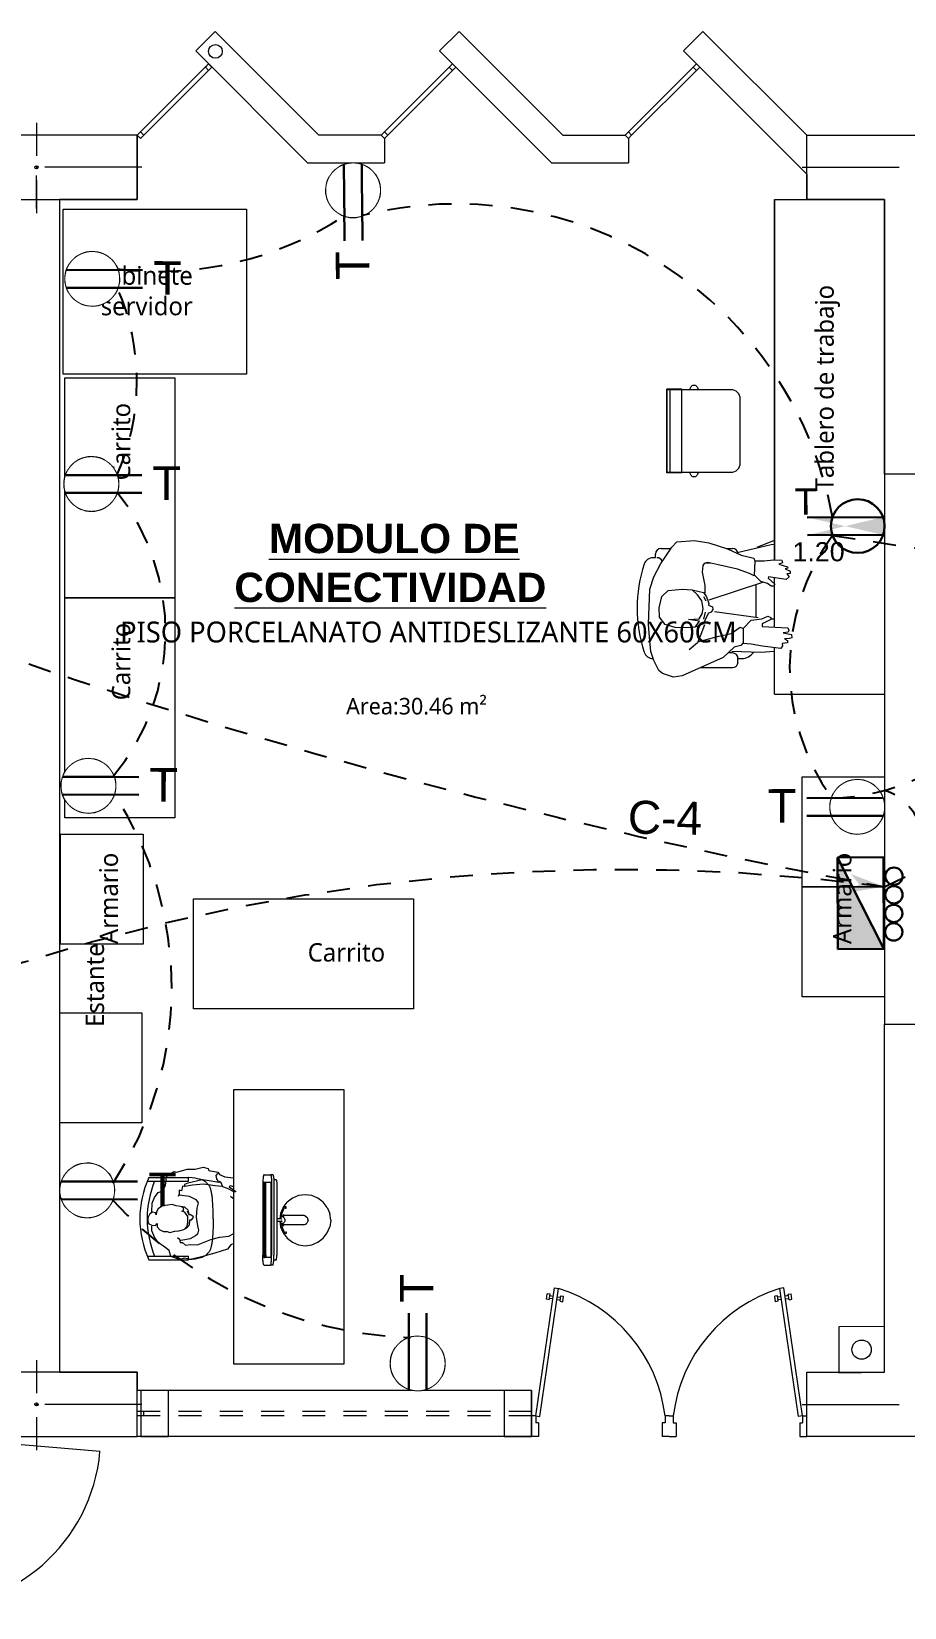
# Model space of a CAD drawing. Header units: metres. Extents: x -17 to 101, y 0 to 79.
# Drawn here: x 66.06 to 70.82, y 44.78 to 53.38 of the extents above; entities that cross this region are included whole.
import ezdxf

# ---------------------------------------------------------------- set-up
doc = ezdxf.new("R2010")
doc.units = ezdxf.units.M
doc.set_wipeout_variables(frame=1)
for name, pattern in [('ACAD_ISO14W100', [25.5, 12, -3, 0.5, -3, 0.5, -3, 0.5, -3]), ('CONTINUA', [0]), ('DASHED2', [0.375, 0.25, -0.125]), ('HIDDEN2', [0.1875, 0.125, -0.0625])]:
    doc.linetypes.add(name, pattern=pattern)
for name, color, linetype, lineweight in [('ALUMBRADO', 1, 'Continuous', 30), ('Cotas varias El', 253, 'Continuous', 13), ('TOMACORRIENTE', 5, 'HIDDEN2', 30)]:
    doc.layers.add(name, color=color, linetype=linetype, lineweight=lineweight)
doc.styles.add('Generales', font='trebuc.ttf', dxfattribs={"height": 0.1})
doc.styles.add('Santa Rosa 1 50', font='trebuc.ttf')
doc.styles.get("Standard").update_dxf_attribs({"font": 'arial.ttf'})
doc.styles.add('style1', font='arial.ttf', dxfattribs={"height": 0.35})

# ---------------------------------------------------------------- blocks, each defined once
blk = doc.blocks.new('Tomacorriente con puesta a tierra')
at = {"layer": 'TOMACORRIENTE'}
blk.add_lwpolyline([(0.111, 0.0379), (0.1065, 0.0493), (0.1007, 0.0601), (0.0939, 0.0703), (0.086, 0.0798), (0.0772, 0.0883), (0.0676, 0.0959), (0.0572, 0.1024), (0.0462, 0.1079), (0.0346, 0.1121), (0.0227, 0.1151), (0.0106, 0.1168), (-0.0017, 0.1173), (-0.014, 0.1165), (-0.0261, 0.1144), (-0.0379, 0.111), (-0.0493, 0.1065), (-0.0601, 0.1007), (-0.0703, 0.0939), (-0.0798, 0.086), (-0.0883, 0.0772), (-0.0959, 0.0676), (-0.1024, 0.0572), (-0.1079, 0.0462), (-0.1121, 0.0346), (-0.1151, 0.0227), (-0.1168, 0.0106), (-0.1173, -0.0017), (-0.1165, -0.014), (-0.1144, -0.0261), (-0.111, -0.0379), (-0.1065, -0.0493), (-0.1007, -0.0601), (-0.0939, -0.0703), (-0.086, -0.0798), (-0.0772, -0.0883), (-0.0676, -0.0959), (-0.0572, -0.1024), (-0.0462, -0.1079), (-0.0346, -0.1121), (-0.0227, -0.1151), (-0.0106, -0.1168), (0.0017, -0.1173), (0.014, -0.1165), (0.0261, -0.1144), (0.0379, -0.111), (0.0493, -0.1065), (0.0601, -0.1007), (0.0703, -0.0939), (0.0798, -0.086), (0.0883, -0.0772), (0.0959, -0.0676), (0.1024, -0.0572), (0.1079, -0.0462), (0.1121, -0.0346), (0.1151, -0.0227), (0.1168, -0.0106), (0.1173, 0.0017), (0.1165, 0.014), (0.1144, 0.0261)], close=True, dxfattribs=at)
at = {"layer": 'TOMACORRIENTE', "color": 5, "linetype": 'CONTINUA', "style": 'style1', "text_generation_flag": 4}
blk.add_text('T', height=0.1466, rotation=180, dxfattribs=at).set_placement((0.3906, -0.0687))
blk.add_wipeout([(0.111, 0.0379), (0.1065, 0.0493), (0.1007, 0.0601), (0.0939, 0.0703), (0.086, 0.0798), (0.0772, 0.0883), (0.0676, 0.0959), (0.0572, 0.1024), (0.0462, 0.1079), (0.0346, 0.1121), (0.0227, 0.1151), (0.0106, 0.1168), (-0.0017, 0.1173), (-0.014, 0.1165), (-0.0261, 0.1144), (-0.0379, 0.111), (-0.0493, 0.1065), (-0.0601, 0.1007), (-0.0703, 0.0939), (-0.0798, 0.086), (-0.0883, 0.0772), (-0.0959, 0.0676), (-0.1024, 0.0572), (-0.1079, 0.0462), (-0.1121, 0.0346), (-0.1151, 0.0227), (-0.1168, 0.0106), (-0.1173, -0.0017), (-0.1165, -0.014), (-0.1144, -0.0261), (-0.111, -0.0379), (-0.1065, -0.0493), (-0.1007, -0.0601), (-0.0939, -0.0703), (-0.086, -0.0798), (-0.0772, -0.0883), (-0.0676, -0.0959), (-0.0572, -0.1024), (-0.0462, -0.1079), (-0.0346, -0.1121), (-0.0227, -0.1151), (-0.0106, -0.1168), (0.0017, -0.1173), (0.014, -0.1165), (0.0261, -0.1144), (0.0379, -0.111), (0.0493, -0.1065), (0.0601, -0.1007), (0.0703, -0.0939), (0.0798, -0.086), (0.0883, -0.0772), (0.0959, -0.0676), (0.1024, -0.0572), (0.1079, -0.0462), (0.1121, -0.0346), (0.1151, -0.0227), (0.1168, -0.0106), (0.1173, 0.0017), (0.1165, 0.014), (0.1144, 0.0261)]).dxf.layer = 'TOMACORRIENTE'
at = {"layer": 'TOMACORRIENTE', "color": 5, "linetype": 'CONTINUA'}
for p, q in [((-0.1107, 0.0388), (0.2197, 0.0388)), ((-0.1107, -0.0388), (0.2197, -0.0388))]:
    blk.add_line(p, q, dxfattribs=at)
blk = doc.blocks.new('tomac. 2.2')
at = {"layer": 'TOMACORRIENTE'}
h = blk.add_hatch(color=256, dxfattribs=at)
h.dxf.hatch_style = 1
edge = h.paths.add_edge_path()
edge.add_line((-0.1383, 0.0488), (0.2747, 0.048))
edge.add_line((-0.1385, -0.0483), (0.2745, -0.0491))
edge = h.paths.add_edge_path()
edge.add_ellipse((0, 0), major_axis=(0.1039, 0.1035), ratio=1, start_angle=475.67104, end_angle=514.32896)
edge.add_line((-0.1385, -0.0483), (0.1383, -0.0488))
edge.add_ellipse((0, 0), major_axis=(0.1039, 0.1035), ratio=1, start_angle=655.67104, end_angle=694.32896)
edge.add_line((0.1385, 0.0483), (-0.1383, 0.0488))
at = {"layer": 'TOMACORRIENTE', "color": 5, "linetype": 'CONTINUA'}
for p, q in [((-0.1383, 0.0488), (0.2747, 0.048)), ((-0.1385, -0.0483), (0.2745, -0.0491))]:
    blk.add_line(p, q, dxfattribs=at)
blk.add_ellipse((0, 0), major_axis=(0.1039, 0.1035), ratio=1, start_param=5.497787, end_param=11.780972, dxfattribs=at)
at = {"layer": 'TOMACORRIENTE'}
blk.add_text('T', height=0.144, dxfattribs=at).set_placement((0.2215, 0.0626))
blk = doc.blocks.new('TD ALUMBRADO 1')
at = {"layer": 'ALUMBRADO'}
h = blk.add_hatch(color=256, dxfattribs=at)
h.dxf.hatch_style = 1
h.paths.add_polyline_path([(-0.5, 0), (0, 0.25), (0, 0)])
at = {"layer": 'ALUMBRADO', "color": 5}
for points in [[(-0.5, 0), (0, 0.25), (0, 0), (-0.5, 0)], [(-0.5, 0), (-0.5, 0.25), (0, 0.25), (0, 0), (-0.5, 0)]]:
    blk.add_lwpolyline(points, dxfattribs=at)
for centre in [(-0.3965, 0.3074), (-0.295, 0.3065), (-0.1934, 0.3056), (-0.0919, 0.3047)]:
    blk.add_circle(centre, 0.0473, dxfattribs=at)

msp = doc.modelspace()

# ---------------------------------------------------------------- hatches: boundary and pattern name
at = {"layer": 'ALUMBRADO', "linetype": 'ACAD_ISO14W100', "lineweight": 25, "ltscale": 0.05}
msp.add_hatch(color=6, dxfattribs=at).paths.add_polyline_path([(70.7067, 48.7184), (70.5243, 48.7868), (70.5697, 48.7313), (70.5147, 48.6851)])

# ---------------------------------------------------------------- linework, layer by layer
at = {"layer": 'Cotas varias El', "linetype": 'Continuous'}
for p, q in [((66.6339, 52.8181), (67.0228, 53.2071)), ((66.6693, 52.8181), (67.0228, 53.1717)), ((67.0228, 53.2071), (67.0052, 53.1894)), ((67.0052, 53.1894), (67.0228, 53.1717)), ((67.0228, 53.2071), (67.0405, 53.1894)), ((67.0228, 53.1717), (67.0405, 53.1894)), ((67.964, 52.8181), (68.3529, 53.2071)), ((67.9993, 52.8181), (68.3529, 53.1717)), ((68.3529, 53.2071), (68.3352, 53.1894)), ((68.3352, 53.1894), (68.3529, 53.1717)), ((68.3529, 53.2071), (68.3705, 53.1894)), ((68.3529, 53.1717), (68.3705, 53.1894)), ((69.294, 52.8181), (69.6829, 53.2071)), ((69.3293, 52.8181), (69.6829, 53.1717)), ((69.6829, 53.2071), (69.6652, 53.1894)), ((69.6652, 53.1894), (69.6829, 53.1717)), ((69.6829, 53.2071), (69.7006, 53.1894)), ((69.6829, 53.1717), (69.7006, 53.1894)), ((66.0839, 52.8847), (66.0839, 52.7047)), ((66.6516, 52.8005), (66.6339, 52.8181)), ((66.6693, 52.8181), (66.6516, 52.8358)), ((66.6516, 52.8005), (66.6693, 52.8181)), ((67.9993, 52.8181), (67.9816, 52.8358)), ((67.9816, 52.8005), (67.9993, 52.8181)), ((69.3293, 52.8181), (69.3117, 52.8358)), ((69.3117, 52.8005), (69.3293, 52.8181)), ((66.6589, 52.6431), (66.1289, 52.6431)), ((70.2589, 52.6431), (70.7889, 52.6431)), ((66.0839, 52.4181), (66.0839, 52.5981)), ((66.0839, 52.5731), (66.0839, 52.3931)), ((69.5394, 51.4322), (69.5214, 51.4322)), ((69.5214, 50.9762), (69.5214, 51.4322)), ((69.6038, 51.4322), (69.5394, 51.4322)), ((69.5394, 50.9762), (69.5394, 51.4322)), ((69.6038, 50.9762), (69.6038, 51.4322)), ((69.6478, 51.4322), (69.6483, 51.4356)), ((69.6483, 51.4356), (69.6496, 51.4398)), ((69.6496, 51.4398), (69.6515, 51.4436)), ((69.6515, 51.4436), (69.654, 51.447)), ((69.654, 51.447), (69.6569, 51.4499)), ((69.6569, 51.4499), (69.6601, 51.4521)), ((69.6601, 51.4521), (69.6637, 51.4536)), ((69.6637, 51.4536), (69.6674, 51.4544)), ((69.6674, 51.4544), (69.6712, 51.4544)), ((69.6712, 51.4544), (69.675, 51.4536)), ((69.675, 51.4536), (69.6785, 51.4521)), ((69.6785, 51.4521), (69.6818, 51.4499)), ((69.6818, 51.4499), (69.6847, 51.447)), ((69.6847, 51.447), (69.6872, 51.4436)), ((69.6872, 51.4436), (69.6881, 51.4417)), ((69.6881, 51.4417), (69.6928, 51.4322)), ((69.5394, 50.9762), (69.5214, 50.9762)), ((69.6038, 50.9762), (69.5394, 50.9762)), ((69.6483, 50.9727), (69.6478, 50.9762)), ((69.6496, 50.9686), (69.6483, 50.9727)), ((69.6515, 50.9647), (69.6496, 50.9686)), ((69.654, 50.9613), (69.6515, 50.9647)), ((69.6569, 50.9585), (69.654, 50.9613)), ((69.6601, 50.9563), (69.6569, 50.9585)), ((69.6637, 50.9548), (69.6601, 50.9563)), ((69.6674, 50.954), (69.6637, 50.9548)), ((69.6712, 50.954), (69.6674, 50.954)), ((69.675, 50.9548), (69.6712, 50.954)), ((69.6785, 50.9563), (69.675, 50.9548)), ((69.6818, 50.9585), (69.6785, 50.9563)), ((69.6847, 50.9613), (69.6818, 50.9585)), ((69.6872, 50.9647), (69.6847, 50.9613)), ((69.6881, 50.9667), (69.6872, 50.9647)), ((69.6928, 50.9762), (69.6881, 50.9667)), ((66.0839, 46.1347), (66.0839, 45.9547)), ((68.7839, 45.9681), (66.6339, 45.9681)), ((68.7839, 45.7181), (68.7839, 45.9681)), ((68.7839, 45.9681), (68.7839, 45.7181)), ((66.6589, 45.8931), (66.1289, 45.8931)), ((70.2589, 45.8931), (70.7889, 45.8931)), ((70.2589, 45.8931), (70.7889, 45.8931)), ((66.0839, 45.8231), (66.0839, 45.6431)), ((65.5006, 45.7181), (66.4304, 45.6368)), ((68.7839, 45.7181), (66.6339, 45.7181))]:
    msp.add_line(p, q, dxfattribs=at)
at = {"layer": 'Cotas varias El', "ltscale": 0.05}
for p, q in [((67.964, 52.8181), (67.9816, 52.8005)), ((67.964, 52.8181), (67.9816, 52.8005)), ((67.9816, 52.8005), (67.9816, 52.6681)), ((69.294, 52.8181), (69.3117, 52.8005)), ((69.294, 52.8181), (69.3117, 52.8005)), ((69.3117, 52.8005), (69.3117, 52.6681)), ((67.5617, 52.6681), (67.9816, 52.6681)), ((66.2089, 52.4681), (66.2089, 46.0681))]:
    msp.add_line(p, q, dxfattribs=at)
at = {"layer": 'Cotas varias El'}
for p, q in [((70.1089, 50.5008), (70.1089, 52.4681)), ((70.1089, 52.4681), (70.1089, 50.5008)), ((70.1089, 52.4681), (70.7089, 52.4681)), ((70.1089, 50.1334), (70.1089, 50.4034)), ((70.1089, 49.9681), (70.1089, 50.0219)), ((70.1089, 49.7681), (70.1089, 49.9681)), ((70.1089, 49.7681), (70.7089, 49.7681)), ((66.6968, 47.1313), (66.8068, 47.1313)), ((66.7827, 47.1311), (66.9127, 47.1311)), ((66.8077, 47.1311), (66.9127, 47.1311)), ((66.9127, 47.1113), (66.9127, 47.1311)), ((67.3197, 47.1249), (67.3192, 47.1186)), ((67.3203, 47.1305), (67.3197, 47.1249)), ((67.321, 47.1354), (67.3203, 47.1305)), ((67.3218, 47.1394), (67.321, 47.1354)), ((67.3227, 47.1426), (67.3218, 47.1394)), ((67.3235, 47.1448), (67.3227, 47.1426)), ((67.3245, 47.146), (67.3235, 47.1448)), ((67.3252, 47.1461), (67.3245, 47.146)), ((67.3252, 47.1461), (67.3595, 47.1461)), ((67.3721, 47.1461), (67.3595, 47.1461)), ((67.3595, 47.1461), (67.3603, 47.146)), ((67.3603, 47.146), (67.3612, 47.1448)), ((67.3612, 47.1448), (67.3621, 47.1426)), ((67.3621, 47.1426), (67.3629, 47.1394)), ((67.3629, 47.1394), (67.3637, 47.1354)), ((67.3637, 47.1354), (67.3644, 47.1305)), ((67.3644, 47.1305), (67.365, 47.1249)), ((67.365, 47.1249), (67.3655, 47.1186)), ((67.3721, 47.1461), (67.3728, 47.146)), ((67.3728, 47.146), (67.3738, 47.1448)), ((67.3738, 47.1448), (67.3746, 47.1426)), ((67.3746, 47.1426), (67.3755, 47.1394)), ((67.3755, 47.1394), (67.3763, 47.1354)), ((67.3763, 47.1354), (67.377, 47.1305)), ((67.377, 47.1305), (67.3776, 47.1249)), ((67.3776, 47.1249), (67.3781, 47.1187)), ((66.6881, 47.1113), (66.9127, 47.1113)), ((67.3185, 47.1048), (67.3184, 47.0975)), ((67.3184, 47.0975), (67.3184, 47.0916)), ((67.3184, 47.0916), (67.3184, 46.7074)), ((67.3188, 47.1119), (67.3185, 47.1048)), ((67.3192, 47.1186), (67.3188, 47.1119)), ((67.3235, 47.105), (67.3235, 46.694)), ((67.3235, 47.105), (67.3298, 47.105)), ((67.3298, 47.105), (67.3298, 46.694)), ((67.3298, 47.105), (67.3311, 47.105)), ((67.3311, 47.1048), (67.3309, 47.0975)), ((67.3309, 47.0975), (67.3309, 47.0916)), ((67.3309, 47.0916), (67.3309, 46.7074)), ((67.3311, 47.105), (67.3311, 47.1048)), ((67.3311, 47.105), (67.3348, 47.105)), ((67.3344, 47.0985), (67.3346, 47.102)), ((67.3344, 47.0949), (67.3344, 47.0985)), ((67.3344, 47.0913), (67.3344, 47.0949)), ((67.3344, 46.7077), (67.3344, 47.0913)), ((67.3346, 47.102), (67.3348, 47.105)), ((67.3348, 47.105), (67.3612, 47.105)), ((67.3612, 47.105), (67.3612, 46.694)), ((67.3655, 47.1186), (67.3659, 47.1119)), ((67.3659, 47.1119), (67.3662, 47.1048)), ((67.3662, 47.1048), (67.3663, 47.0975)), ((67.3663, 47.0975), (67.3664, 47.0916)), ((67.3664, 47.0916), (67.3664, 46.7074)), ((67.3909, 47.1187), (67.3781, 47.1187)), ((67.3781, 47.1187), (67.3781, 47.1186)), ((67.3781, 47.1186), (67.3785, 47.1119)), ((67.3785, 47.1119), (67.3788, 47.1048)), ((67.3788, 47.1048), (67.3789, 47.0975)), ((67.3789, 47.0975), (67.3789, 47.0916)), ((67.3789, 47.0916), (67.3789, 46.7074)), ((67.3909, 47.1187), (67.3914, 47.1186)), ((67.3914, 47.1186), (67.3918, 47.118)), ((67.3918, 47.118), (67.3922, 47.117)), ((67.3922, 47.117), (67.3927, 47.1154)), ((67.3927, 47.1154), (67.393, 47.1134)), ((67.393, 47.1134), (67.3934, 47.1111)), ((67.3934, 47.1111), (67.3937, 47.1083)), ((67.3937, 47.1083), (67.3939, 47.1053)), ((67.3939, 47.1053), (67.3941, 47.102)), ((67.3941, 47.102), (67.3942, 47.0985)), ((67.3942, 47.0985), (67.3943, 47.0949)), ((67.3943, 47.0949), (67.3943, 47.0913)), ((67.3943, 47.0913), (67.3943, 46.905)), ((67.5495, 47.0371), (67.5135, 47.0324)), ((67.5855, 47.0324), (67.5495, 47.0371)), ((67.429, 46.9676), (67.4151, 46.934)), ((67.422, 46.9322), (67.4349, 46.9638)), ((67.429, 46.9676), (67.4511, 46.9964)), ((67.4356, 46.965), (67.4349, 46.9638)), ((67.436, 46.9652), (67.4352, 46.964)), ((67.4365, 46.9661), (67.4356, 46.965)), ((67.4373, 46.9671), (67.4365, 46.9661)), ((67.4382, 46.9681), (67.4373, 46.9671)), ((67.4391, 46.9689), (67.4382, 46.9681)), ((67.44, 46.9696), (67.4391, 46.9689)), ((67.4409, 46.9702), (67.44, 46.9696)), ((67.4417, 46.9706), (67.4409, 46.9702)), ((67.4425, 46.9709), (67.4417, 46.9706)), ((67.4433, 46.971), (67.4425, 46.9709)), ((67.4439, 46.9709), (67.4433, 46.971)), ((67.4433, 46.96), (67.4437, 46.9607)), ((67.4437, 46.9607), (67.4443, 46.9619)), ((67.4445, 46.9707), (67.4439, 46.9709)), ((67.4443, 46.9619), (67.4448, 46.9631)), ((67.445, 46.9704), (67.4445, 46.9707)), ((67.4448, 46.9631), (67.4452, 46.9643)), ((67.4454, 46.9699), (67.445, 46.9704)), ((67.4452, 46.9643), (67.4455, 46.9654)), ((67.4456, 46.9692), (67.4454, 46.9699)), ((67.4455, 46.9654), (67.4457, 46.9665)), ((67.4458, 46.9684), (67.4456, 46.9692)), ((67.4457, 46.9665), (67.4458, 46.9675)), ((67.4458, 46.9675), (67.4458, 46.9684)), ((67.4799, 47.0185), (67.4511, 46.9964)), ((67.5135, 47.0324), (67.4799, 47.0185)), ((67.619, 47.0185), (67.5855, 47.0324)), ((67.6478, 46.9964), (67.619, 47.0185)), ((67.67, 46.9676), (67.6478, 46.9964)), ((67.67, 46.9676), (67.6839, 46.934)), ((67.4113, 46.905), (67.3943, 46.905)), ((67.3943, 46.905), (67.3943, 46.8924)), ((67.3943, 46.8924), (67.3943, 46.7077)), ((67.3943, 46.8924), (67.4111, 46.8924)), ((67.4111, 46.8924), (67.4129, 46.8924)), ((67.4111, 46.8924), (67.4151, 46.862)), ((67.4151, 46.934), (67.4113, 46.905)), ((67.4128, 46.905), (67.4113, 46.905)), ((67.4141, 46.9088), (67.4128, 46.905)), ((67.4175, 46.905), (67.4128, 46.905)), ((67.4136, 46.8898), (67.4129, 46.8924)), ((67.4129, 46.8924), (67.4183, 46.8924)), ((67.4156, 46.8858), (67.4136, 46.8898)), ((67.4141, 46.9088), (67.4163, 46.9126)), ((67.4183, 46.8826), (67.4156, 46.8858)), ((67.4192, 46.9155), (67.4163, 46.9126)), ((67.4215, 46.8805), (67.4183, 46.8826)), ((67.4183, 46.8826), (67.4248, 46.8772)), ((67.4261, 46.9212), (67.4192, 46.9155)), ((67.4225, 46.9172), (67.4192, 46.9155)), ((67.4192, 46.9042), (67.4211, 46.9049)), ((67.4192, 46.9043), (67.42, 46.9047)), ((67.4197, 46.8815), (67.422, 46.8638)), ((67.4199, 46.916), (67.422, 46.9322)), ((67.42, 46.9047), (67.4211, 46.9049)), ((67.4208, 46.8925), (67.423, 46.8932)), ((67.4219, 46.8926), (67.4208, 46.8925)), ((67.4249, 46.8797), (67.4215, 46.8805)), ((67.423, 46.8932), (67.4219, 46.8926)), ((67.4225, 46.9172), (67.426, 46.9177)), ((67.4291, 46.8744), (67.4248, 46.8772)), ((67.4284, 46.8801), (67.4249, 46.8797)), ((67.426, 46.9177), (67.4294, 46.9168)), ((67.4261, 46.9212), (67.4305, 46.9234)), ((67.4317, 46.8819), (67.4284, 46.8801)), ((67.4337, 46.8733), (67.4291, 46.8744)), ((67.4326, 46.9147), (67.4294, 46.9168)), ((67.4307, 46.8662), (67.4296, 46.8743)), ((67.4307, 46.9298), (67.4298, 46.9231)), ((67.4305, 46.9234), (67.4351, 46.9241)), ((67.4346, 46.8847), (67.4317, 46.8819)), ((67.4353, 46.9116), (67.4326, 46.9147)), ((67.5415, 46.8733), (67.4337, 46.8733)), ((67.4368, 46.8885), (67.4346, 46.8847)), ((67.5429, 46.9241), (67.4351, 46.9241)), ((67.4373, 46.9075), (67.4353, 46.9116)), ((67.4383, 46.893), (67.4368, 46.8885)), ((67.4386, 46.9029), (67.4373, 46.9075)), ((67.4389, 46.8979), (67.4383, 46.893)), ((67.4386, 46.9029), (67.4389, 46.8979)), ((67.5415, 46.8733), (67.5462, 46.8739)), ((67.5429, 46.9241), (67.5475, 46.9229)), ((67.5462, 46.8739), (67.5506, 46.8762)), ((67.5518, 46.9201), (67.5475, 46.9229)), ((67.5506, 46.8762), (67.5574, 46.8819)), ((67.5518, 46.9201), (67.5583, 46.9147)), ((67.5603, 46.8847), (67.5574, 46.8819)), ((67.561, 46.9116), (67.5583, 46.9147)), ((67.5625, 46.8885), (67.5603, 46.8847)), ((67.5631, 46.9075), (67.561, 46.9116)), ((67.564, 46.893), (67.5625, 46.8885)), ((67.5643, 46.9029), (67.5631, 46.9075)), ((67.5646, 46.8979), (67.564, 46.893)), ((67.5646, 46.8979), (67.5643, 46.9029)), ((67.6886, 46.898), (67.6839, 46.934)), ((67.6886, 46.898), (67.6839, 46.862)), ((67.4151, 46.862), (67.429, 46.8285)), ((67.422, 46.8638), (67.4349, 46.8322)), ((67.429, 46.8285), (67.4511, 46.7996)), ((67.4356, 46.831), (67.4349, 46.8322)), ((67.4365, 46.8299), (67.4356, 46.831)), ((67.4373, 46.8289), (67.4365, 46.8299)), ((67.4382, 46.8279), (67.4373, 46.8289)), ((67.4391, 46.8271), (67.4382, 46.8279)), ((67.44, 46.8264), (67.4391, 46.8271)), ((67.4409, 46.8258), (67.44, 46.8264)), ((67.4417, 46.8254), (67.4409, 46.8258)), ((67.4425, 46.8251), (67.4417, 46.8254)), ((67.4433, 46.825), (67.4425, 46.8251)), ((67.4433, 46.8361), (67.4437, 46.8354)), ((67.4439, 46.8251), (67.4433, 46.825)), ((67.4437, 46.8354), (67.4443, 46.8341)), ((67.4445, 46.8253), (67.4439, 46.8251)), ((67.4443, 46.8341), (67.4448, 46.8329)), ((67.445, 46.8256), (67.4445, 46.8253)), ((67.4448, 46.8329), (67.4452, 46.8317)), ((67.4454, 46.8262), (67.445, 46.8256)), ((67.4452, 46.8317), (67.4455, 46.8306)), ((67.4456, 46.8268), (67.4454, 46.8262)), ((67.4455, 46.8306), (67.4457, 46.8295)), ((67.4458, 46.8276), (67.4456, 46.8268)), ((67.4457, 46.8295), (67.4458, 46.8285)), ((67.4458, 46.8285), (67.4458, 46.8276)), ((67.4511, 46.7996), (67.4799, 46.7775)), ((67.619, 46.7775), (67.6478, 46.7996)), ((67.6478, 46.7996), (67.67, 46.8285)), ((67.67, 46.8285), (67.6839, 46.862)), ((66.6881, 46.7013), (66.9127, 46.7013)), ((66.9127, 46.6811), (66.9127, 46.7013)), ((67.3184, 46.7015), (67.3184, 46.7074)), ((67.3185, 46.6942), (67.3184, 46.7015)), ((67.3188, 46.6871), (67.3185, 46.6942)), ((67.3235, 46.694), (67.3298, 46.694)), ((67.3311, 46.694), (67.3298, 46.694)), ((67.3309, 46.7015), (67.3309, 46.7074)), ((67.3311, 46.6942), (67.3309, 46.7015)), ((67.3311, 46.694), (67.3311, 46.6942)), ((67.3348, 46.694), (67.3311, 46.694)), ((67.3344, 46.7077), (67.3344, 46.7041)), ((67.3344, 46.7041), (67.3344, 46.7005)), ((67.3344, 46.7005), (67.3346, 46.697)), ((67.3346, 46.697), (67.3348, 46.694)), ((67.3612, 46.694), (67.3348, 46.694)), ((67.3659, 46.6871), (67.3662, 46.6942)), ((67.3662, 46.6942), (67.3663, 46.7015)), ((67.3663, 46.7015), (67.3664, 46.7074)), ((67.3785, 46.6871), (67.3788, 46.6942)), ((67.3788, 46.6942), (67.3789, 46.7015)), ((67.3789, 46.7015), (67.3789, 46.7074)), ((67.3937, 46.6907), (67.3939, 46.6937)), ((67.3939, 46.6937), (67.3941, 46.697)), ((67.3941, 46.697), (67.3942, 46.7005)), ((67.3942, 46.7005), (67.3943, 46.7041)), ((67.3943, 46.7041), (67.3943, 46.7077)), ((67.4799, 46.7775), (67.5135, 46.7636)), ((67.5135, 46.7636), (67.5495, 46.7589)), ((67.5495, 46.7589), (67.5855, 46.7636)), ((67.5855, 46.7636), (67.619, 46.7775)), ((66.6968, 46.6813), (66.8068, 46.6813)), ((66.7827, 46.6811), (66.9127, 46.6811)), ((66.8077, 46.6811), (66.9127, 46.6811)), ((67.3192, 46.6804), (67.3188, 46.6871)), ((67.3197, 46.6741), (67.3192, 46.6804)), ((67.3203, 46.6685), (67.3197, 46.6741)), ((67.321, 46.6636), (67.3203, 46.6685)), ((67.3218, 46.6596), (67.321, 46.6636)), ((67.3227, 46.6564), (67.3218, 46.6596)), ((67.3235, 46.6542), (67.3227, 46.6564)), ((67.3245, 46.653), (67.3235, 46.6542)), ((67.3252, 46.6529), (67.3245, 46.653)), ((67.3252, 46.6529), (67.3595, 46.6529)), ((67.3595, 46.6529), (67.3603, 46.653)), ((67.3721, 46.6529), (67.3595, 46.6529)), ((67.3603, 46.653), (67.3612, 46.6542)), ((67.3612, 46.6542), (67.3621, 46.6564)), ((67.3621, 46.6564), (67.3629, 46.6596)), ((67.3629, 46.6596), (67.3637, 46.6636)), ((67.3637, 46.6636), (67.3644, 46.6685)), ((67.3644, 46.6685), (67.365, 46.6741)), ((67.365, 46.6741), (67.3655, 46.6804)), ((67.3655, 46.6804), (67.3659, 46.6871)), ((67.3721, 46.6529), (67.3728, 46.653)), ((67.3728, 46.653), (67.3738, 46.6542)), ((67.3738, 46.6542), (67.3746, 46.6564)), ((67.3746, 46.6564), (67.3755, 46.6596)), ((67.3755, 46.6596), (67.3763, 46.6636)), ((67.3763, 46.6636), (67.377, 46.6685)), ((67.377, 46.6685), (67.3776, 46.6741)), ((67.3776, 46.6741), (67.3781, 46.6803)), ((67.3781, 46.6804), (67.3785, 46.6871)), ((67.3781, 46.6803), (67.3781, 46.6804)), ((67.3909, 46.6803), (67.3781, 46.6803)), ((67.3909, 46.6803), (67.3914, 46.6804)), ((67.3914, 46.6804), (67.3918, 46.6809)), ((67.3918, 46.6809), (67.3922, 46.682)), ((67.3922, 46.682), (67.3927, 46.6836)), ((67.3927, 46.6836), (67.393, 46.6855)), ((67.393, 46.6855), (67.3934, 46.6879)), ((67.3934, 46.6879), (67.3937, 46.6907)), ((68.8064, 45.8306), (68.9081, 46.5282)), ((68.8287, 45.8274), (68.9304, 46.525)), ((68.9081, 46.5282), (68.9304, 46.525)), ((68.9081, 46.5282), (68.9304, 46.525)), ((68.9081, 46.5282), (68.9304, 46.525)), ((70.1597, 46.5282), (70.1375, 46.525)), ((70.1597, 46.5282), (70.1375, 46.525)), ((70.1597, 46.5282), (70.1375, 46.525)), ((70.2392, 45.8274), (70.1375, 46.525)), ((70.2614, 45.8306), (70.1597, 46.5282)), ((68.865, 46.4663), (68.8693, 46.496)), ((68.8798, 46.4642), (68.865, 46.4663)), ((68.8842, 46.4938), (68.8693, 46.496)), ((68.8798, 46.4642), (68.8842, 46.4938)), ((68.8995, 46.4689), (68.8809, 46.4716)), ((68.8831, 46.4864), (68.9016, 46.4837)), ((68.9217, 46.4656), (68.9403, 46.4629)), ((68.9239, 46.4805), (68.9425, 46.4778)), ((68.9392, 46.4555), (68.9435, 46.4852)), ((68.9392, 46.4555), (68.9541, 46.4533)), ((68.9435, 46.4852), (68.9584, 46.483)), ((68.9541, 46.4533), (68.9584, 46.483)), ((70.1243, 46.4852), (70.1095, 46.483)), ((70.1138, 46.4533), (70.1095, 46.483)), ((70.1286, 46.4555), (70.1138, 46.4533)), ((70.1286, 46.4555), (70.1243, 46.4852)), ((70.1439, 46.4805), (70.1254, 46.4778)), ((70.1461, 46.4656), (70.1276, 46.4629)), ((70.1848, 46.4864), (70.1662, 46.4837)), ((70.1684, 46.4689), (70.1869, 46.4716)), ((70.1837, 46.4938), (70.1985, 46.496)), ((70.188, 46.4642), (70.1837, 46.4938)), ((70.188, 46.4642), (70.2029, 46.4663)), ((70.2029, 46.4663), (70.1985, 46.496)), ((68.8064, 45.8306), (68.7839, 45.8306)), ((68.8064, 45.8306), (68.8064, 45.7931)), ((68.8064, 45.8306), (68.8287, 45.8274)), ((68.8214, 45.7931), (68.8064, 45.7931)), ((68.8214, 45.7931), (68.8214, 45.7181)), ((69.5114, 45.7931), (69.4964, 45.7931)), ((69.4964, 45.7931), (69.4964, 45.7181)), ((69.5339, 45.8306), (69.5114, 45.8306)), ((69.5114, 45.8306), (69.5114, 45.7931)), ((69.5339, 45.8306), (69.5564, 45.8306)), ((69.5564, 45.8306), (69.5564, 45.7931)), ((69.5564, 45.7931), (69.5714, 45.7931)), ((69.5714, 45.7931), (69.5714, 45.7181)), ((70.2614, 45.8306), (70.2392, 45.8274)), ((70.2464, 45.7931), (70.2464, 45.7181)), ((70.2464, 45.7931), (70.2614, 45.7931)), ((70.2614, 45.8306), (70.2614, 45.7931)), ((70.2614, 45.8306), (70.2839, 45.8306)), ((68.8214, 45.7181), (68.7839, 45.7181)), ((69.5114, 45.7181), (69.4964, 45.7181)), ((69.5339, 45.7181), (69.4964, 45.7181)), ((69.5339, 45.7181), (69.5714, 45.7181)), ((69.5564, 45.7181), (69.5714, 45.7181)), ((70.2464, 45.7181), (70.2839, 45.7181))]:
    msp.add_line(p, q, dxfattribs=at)
at = {"layer": 'Cotas varias El', "extrusion": (-0.03756, 0.00481, 0.999283)}
for p, q in [((69.4894, 50.5634, -0.0231), (69.5436, 50.5634, -0.0211)), ((69.5127, 50.5153, -0.022), (69.5479, 50.5701, -0.021)), ((69.5479, 50.5701, -0.021), (69.5765, 50.5987, -0.02)), ((69.5765, 50.5987, -0.02), (69.6717, 50.6058, -0.0165)), ((69.6717, 50.6058, -0.0165), (69.7503, 50.5939, -0.0135)), ((69.7503, 50.5939, -0.0135), (69.8527, 50.5606, -0.0095)), ((69.8439, 50.5635, -0.0098), (69.8791, 50.5635, -0.0085)), ((70.0908, 50.5821, -0.0006), (69.9979, 50.5606, -0.004)), ((70.0146, 50.5702, -0.0034), (70.1089, 50.6089, -0.0001)), ((70.1089, 50.5844, 0), (70.0908, 50.5821, -0.0006)), ((70.1089, 50.5008, 0.0004), (70.1089, 50.5934)), ((69.4449, 50.5134, -0.0246), (69.4594, 50.5134, -0.024)), ((69.4496, 50.4082, -0.0239), (69.4884, 50.482, -0.0228)), ((69.4594, 50.5134, -0.024), (69.4594, 50.5334, -0.0241)), ((69.4884, 50.482, -0.0228), (69.5127, 50.5153, -0.022)), ((69.7241, 50.482, -0.0139), (69.717, 50.4701, -0.0141)), ((69.7455, 50.4868, -0.0131), (69.7241, 50.482, -0.0139)), ((69.7589, 50.4835, -0.0126), (69.7305, 50.4835, -0.0137)), ((69.7932, 50.4749, -0.0113), (69.7455, 50.4868, -0.0131)), ((69.8527, 50.5606, -0.0095), (69.9265, 50.5273, -0.0065)), ((69.9979, 50.5606, -0.004), (69.9122, 50.5416, -0.0071)), ((69.9265, 50.5273, -0.0065), (69.9956, 50.5106, -0.0039)), ((69.9956, 50.5106, -0.0039), (70.0003, 50.4964, -0.0036)), ((70.0003, 50.4964, -0.0036), (69.9979, 50.413, -0.0033)), ((70.0003, 50.4958, -0.0036), (70.0527, 50.4964, -0.0016)), ((70.0527, 50.4964, -0.0016), (70.1027, 50.5011, 0.0002)), ((70.1027, 50.5011, 0.0002), (70.148, 50.4988, 0.0019)), ((70.1527, 50.4845, 0.0022), (70.1313, 50.4773, 0.0014)), ((70.1313, 50.4773, 0.0014), (70.1789, 50.4631, 0.0033)), ((70.148, 50.4988, 0.0019), (70.1527, 50.4845, 0.0022)), ((69.4294, 50.3415, -0.0243), (69.4496, 50.4082, -0.0239)), ((69.717, 50.4701, -0.0141), (69.7146, 50.4344, -0.0141)), ((69.7146, 50.4344, -0.0141), (69.7289, 50.3606, -0.0132)), ((69.9075, 50.4511, -0.0069), (69.7932, 50.4749, -0.0113)), ((69.9718, 50.4273, -0.0044), (69.9075, 50.4511, -0.0069)), ((69.9979, 50.413, -0.0033), (69.9718, 50.4273, -0.0044)), ((70.0337, 50.3821, -0.0018), (69.9981, 50.4197, -0.0033)), ((70.0765, 50.4083, -0.0003), (70.0741, 50.4011, -0.0004)), ((70.0741, 50.4011, -0.0004), (70.1099, 50.3678, 0.0011)), ((70.1718, 50.394, 0.0033), (70.0765, 50.4083, -0.0003)), ((70.1089, 50.1334, 0.0022), (70.1089, 50.4034, 0.0009)), ((70.1813, 50.4559, 0.0034), (70.167, 50.4512, 0.0029)), ((70.167, 50.4512, 0.0029), (70.1932, 50.4393, 0.0039)), ((70.1884, 50.4083, 0.0039), (70.1718, 50.394, 0.0033)), ((70.1932, 50.4274, 0.004), (70.1765, 50.425, 0.0034)), ((70.1765, 50.425, 0.0034), (70.1884, 50.4083, 0.0039)), ((70.1789, 50.4631, 0.0033), (70.1813, 50.4559, 0.0034)), ((70.1932, 50.4393, 0.0039), (70.1932, 50.4274, 0.004)), ((69.4212, 50.151, -0.0237), (69.4294, 50.3415, -0.0243)), ((69.4931, 50.301, -0.0217), (69.5288, 50.3344, -0.0206)), ((69.5288, 50.3344, -0.0206), (69.605, 50.3415, -0.0177)), ((69.605, 50.3415, -0.0177), (69.6588, 50.3381, -0.0157)), ((69.6893, 50.311, -0.0144), (69.6588, 50.3381, -0.0157)), ((69.6588, 50.3381, -0.0157), (69.7217, 50.3225, -0.0132)), ((69.7113, 50.2768, -0.0134), (69.6893, 50.311, -0.0144)), ((69.7217, 50.3225, -0.0132), (69.7384, 50.2987, -0.0125)), ((69.7289, 50.3606, -0.0132), (69.7289, 50.3201, -0.013)), ((69.7527, 50.282, -0.0119), (70.0456, 50.3797, -0.0014)), ((70.009, 50.1883, -0.0018), (70.009, 50.3675, -0.0027)), ((70.0694, 50.3726, -0.0004), (70.0337, 50.3821, -0.0018)), ((70.0908, 50.3583, 0.0005), (70.0694, 50.3726, -0.0004)), ((70.1051, 50.3583, 0.001), (70.0908, 50.3583, 0.0005)), ((70.1099, 50.3678, 0.0011), (70.1051, 50.3583, 0.001)), ((69.4788, 50.2391, -0.022), (69.4931, 50.301, -0.0217)), ((69.4812, 50.1891, -0.0216), (69.4788, 50.2391, -0.022)), ((69.7186, 50.2353, -0.0129), (69.7113, 50.2768, -0.0134)), ((69.7137, 50.2059, -0.013), (69.7186, 50.2353, -0.0129)), ((69.7349, 50.2761, -0.0125), (69.7232, 50.2995, -0.0131)), ((69.7384, 50.2987, -0.0125), (69.7503, 50.263, -0.0119)), ((69.7503, 50.263, -0.0119), (69.7479, 50.2535, -0.0119)), ((69.7479, 50.2535, -0.0119), (69.7694, 50.2439, -0.0111)), ((69.7717, 50.2297, -0.0109), (69.7622, 50.2154, -0.0112)), ((69.7694, 50.2439, -0.0111), (69.7717, 50.2297, -0.0109)), ((69.7813, 50.2201, -0.0105), (70.0194, 50.1869, -0.0014)), ((69.427, 50.0796, -0.0232), (69.4212, 50.151, -0.0237)), ((69.5122, 50.1487, -0.0203), (69.4812, 50.1891, -0.0216)), ((69.5669, 50.132, -0.0182), (69.5122, 50.1487, -0.0203)), ((69.6756, 50.1334, -0.0141), (69.6265, 50.1296, -0.0159)), ((69.6385, 50.1752, -0.0157), (69.6979, 50.1792, -0.0135)), ((69.699, 50.1669, -0.0134), (69.6385, 50.1752, -0.0157)), ((69.6756, 50.1334, -0.0141), (69.699, 50.1669, -0.0134)), ((69.7217, 50.1511, -0.0124), (69.6756, 50.1334, -0.0141)), ((69.6979, 50.1792, -0.0135), (69.7137, 50.2059, -0.013)), ((69.7265, 50.1463, -0.0122), (69.7074, 50.0939, -0.0127)), ((69.736, 50.1868, -0.0121), (69.7217, 50.1511, -0.0124)), ((69.7232, 50.1783, -0.0125), (69.733, 50.2155, -0.0123)), ((69.7479, 50.2106, -0.0117), (69.736, 50.1868, -0.0121)), ((69.7622, 50.2154, -0.0112), (69.7479, 50.2106, -0.0117)), ((69.8717, 50.0987, -0.0065), (69.9218, 50.1345, -0.0048)), ((69.9218, 50.1345, -0.0048), (69.9384, 50.1273, -0.0042)), ((69.9384, 50.1273, -0.0042), (69.9813, 50.1726, -0.0028)), ((69.9813, 50.1726, -0.0028), (70.0384, 50.1797, -0.0007)), ((70.0384, 50.1797, -0.0007), (70.0718, 50.194, 0.0005)), ((70.0884, 50.175, 0.0012), (70.0408, 50.1511, -0.0004)), ((70.0408, 50.1511, -0.0004), (70.0408, 50.1369, -0.0004)), ((70.0408, 50.1369, -0.0004), (70.1813, 50.1297, 0.005)), ((70.0718, 50.194, 0.0005), (70.0884, 50.1869, 0.0012)), ((70.0884, 50.1869, 0.0012), (70.0884, 50.175, 0.0012)), ((70.0908, 50.1797, 0.0013), (70.1089, 50.1792, 0.002)), ((69.4336, 50.001, -0.0225), (69.427, 50.0796, -0.0232)), ((69.6265, 50.1296, -0.0159), (69.5669, 50.132, -0.0182)), ((69.6884, 50.0487, -0.0132), (69.6431, 50.0106, -0.0147)), ((69.7074, 50.0939, -0.0127), (69.6884, 50.0487, -0.0132)), ((69.6955, 50.0558, -0.013), (69.8051, 50.0844, -0.009)), ((69.8051, 50.0844, -0.009), (69.8717, 50.0987, -0.0065)), ((69.9384, 50.0487, -0.0038), (69.9241, 50.0345, -0.0043)), ((69.9384, 50.1273, -0.0042), (69.9384, 50.0487, -0.0038)), ((70.1789, 50.0488, 0.0053), (70.1504, 50.044, 0.0042)), ((70.1837, 50.1059, 0.0052), (70.1551, 50.1035, 0.0041)), ((70.1551, 50.1035, 0.0041), (70.2004, 50.094, 0.0058)), ((70.1908, 50.0726, 0.0056), (70.1623, 50.0702, 0.0045)), ((70.1623, 50.0702, 0.0045), (70.1789, 50.0607, 0.0052)), ((70.1789, 50.0607, 0.0052), (70.1789, 50.0488, 0.0053)), ((70.1813, 50.1297, 0.005), (70.1861, 50.1178, 0.0052)), ((70.1861, 50.1178, 0.0052), (70.1837, 50.1059, 0.0052)), ((70.2027, 50.075, 0.006), (70.1908, 50.0726, 0.0056)), ((70.2004, 50.094, 0.0058), (70.2027, 50.075, 0.006)), ((69.4498, 49.9527, -0.0217), (69.4336, 50.001, -0.0225)), ((69.4449, 49.9634, -0.0219), (69.4462, 49.9634, -0.0219)), ((69.8289, 49.9678, -0.0075), (69.605, 49.8677, -0.0154)), ((69.8884, 50.0249, -0.0056), (69.8289, 49.9678, -0.0075)), ((69.8791, 49.9935, -0.0058), (69.8557, 49.9935, -0.0066)), ((70.0337, 49.9964, 0), (69.8765, 50.0011, -0.0059)), ((69.9241, 50.0345, -0.0043), (69.8884, 50.0249, -0.0056)), ((69.9091, 49.9635, -0.0045), (69.929, 49.9635, -0.0037)), ((69.9091, 49.9435, -0.0044), (69.9091, 49.9635, -0.0045)), ((69.9813, 50.0416, -0.0021), (69.9345, 50.0449, -0.0039)), ((70.0432, 50.0297, 0.0002), (69.9813, 50.0416, -0.0021)), ((70.1089, 50.0004, 0.0029), (70.0337, 49.9964, 0)), ((70.1432, 50.0178, 0.0041), (70.0432, 50.0297, 0.0002)), ((70.1089, 49.9434, 0.0031), (70.1089, 50.0219, 0.0028)), ((70.1527, 50.0321, 0.0043), (70.1432, 50.0178, 0.0041)), ((70.1504, 50.044, 0.0042), (70.1527, 50.0321, 0.0043)), ((69.4784, 49.8971, -0.0203), (69.4498, 49.9527, -0.0217)), ((69.4985, 49.8803, -0.0195), (69.4784, 49.8971, -0.0203)), ((69.5574, 49.8606, -0.0172), (69.4985, 49.8803, -0.0195)), ((69.7073, 49.9135, -0.0118), (69.8791, 49.9135, -0.0054)), ((69.605, 49.8677, -0.0154), (69.5574, 49.8606, -0.0172))]:
    msp.add_line(p, q, dxfattribs=at)
at = {"layer": 'Cotas varias El', "linetype": 'ByBlock'}
for p, q in [((67.0711, 47.1531), (67.0627, 47.1424)), ((67.0627, 47.1424), (67.0651, 47.1233)), ((67.0651, 47.1233), (67.0742, 47.1097)), ((66.9064, 46.9496), (66.9157, 46.9258)), ((66.9198, 46.9012), (66.9147, 46.8763))]:
    msp.add_line(p, q, dxfattribs=at)
at = {"layer": 'Cotas varias El', "linetype": 'DASHED2', "ltscale": 0.5}
for p, q in [((66.6339, 45.8556), (68.7839, 45.8556)), ((68.7839, 45.8306), (66.6339, 45.8306))]:
    msp.add_line(p, q, dxfattribs=at)
at = {"layer": 'Cotas varias El', "linetype": 'DASHED2'}
msp.add_line((66.6675, 45.8556), (66.6675, 45.8306), dxfattribs=at)
at = {"layer": 'Cotas varias El', "ltscale": 0.05}
for points in [[(67.0582, 53.3838), (66.9521, 53.2778)], [(67.6239, 52.8181), (67.0582, 53.3838)], [(68.3882, 53.3838), (68.2821, 53.2778)], [(68.9539, 52.8181), (68.3882, 53.3838)], [(69.7182, 53.3838), (69.6122, 53.2778)], [(70.2839, 52.8181), (69.7182, 53.3838)], [(66.9521, 53.2778), (67.5617, 52.6681)], [(68.2821, 53.2778), (68.8918, 52.6681)], [(69.6122, 53.2778), (70.2839, 52.606)], [(67.964, 52.8181), (67.6239, 52.8181)], [(68.9539, 52.8181), (69.294, 52.8181)], [(68.8918, 52.6681), (69.3117, 52.6681)]]:
    msp.add_lwpolyline(points, dxfattribs=at)
at = {"layer": 'Cotas varias El', "linetype": 'Continuous'}
for points in [[(65.5339, 52.4681), (66.6339, 52.4681), (66.6339, 52.8181), (65.5339, 52.8181)], [(70.9589, 50.9681), (70.7089, 50.9681), (70.7089, 52.4681), (70.2839, 52.4681), (70.2839, 52.8181), (71.3839, 52.8181), (71.3839, 52.4681), (70.9589, 52.4681)], [(70.7089, 47.9681), (70.9589, 47.9681), (70.9589, 46.0681), (71.3839, 46.0681), (71.3839, 45.7181), (70.2839, 45.7181), (70.2839, 46.0681), (70.7089, 46.0682)], [(65.5339, 45.7181), (66.6339, 45.7181), (66.6339, 46.0681), (65.5339, 46.0681)]]:
    msp.add_lwpolyline(points, close=True, dxfattribs=at)
at = {"layer": 'Cotas varias El'}
for points in [[(66.6339, 52.8181), (66.6339, 52.4681), (66.2089, 52.4681)], [(70.2839, 52.606), (70.2839, 52.4681), (70.7089, 52.4681), (70.7089, 50.9681)], [(66.2291, 52.4142), (67.2291, 52.4142), (67.2291, 51.5142), (66.2291, 51.5142), (66.2291, 52.4142)], [(66.2387, 50.2938), (66.2387, 51.4938), (66.8387, 51.4938), (66.8387, 50.2938), (66.2387, 50.2938)], [(66.2387, 49.0938), (66.2387, 50.2938), (66.8387, 50.2938), (66.8387, 49.0938), (66.2387, 49.0938)], [(70.2589, 48.7164), (70.2589, 49.3164), (70.7089, 49.3164), (70.7089, 48.7164), (70.2589, 48.7164)], [(66.2154, 48.4047), (66.2154, 49.0047), (66.6654, 49.0047), (66.6654, 48.4047), (66.2154, 48.4047)], [(70.2589, 48.1164), (70.2589, 48.7164), (70.7089, 48.7164), (70.7089, 48.1164), (70.2589, 48.1164)], [(66.94, 48.6518), (68.14, 48.6518), (68.14, 48.0518), (66.94, 48.0518), (66.94, 48.6518)], [(66.2089, 48.0294), (66.6589, 48.0294), (66.6589, 47.4294)], [(66.6589, 48.0294), (66.6589, 47.4294), (66.2089, 47.4294)], [(70.2839, 45.7181), (70.2839, 46.0681), (70.7089, 46.0681), (70.7089, 47.9681)], [(67.1594, 46.112), (67.1594, 47.612), (67.7594, 47.612), (67.7594, 46.112), (67.1594, 46.112)], [(67.0477, 46.9063), (67.0476, 46.9194), (67.0474, 46.9323), (67.0471, 46.945), (67.0467, 46.9574), (67.0462, 46.9692), (67.0457, 46.9804), (67.0451, 46.9909), (67.0444, 47.0006), (67.0437, 47.0094), (67.043, 47.0173), (67.0423, 47.0244), (67.0415, 47.0308), (67.0407, 47.0366), (67.0399, 47.0419), (67.0391, 47.0468), (67.0382, 47.0513), (67.0373, 47.0556), (67.0364, 47.0596), (67.0354, 47.0633), (67.0344, 47.0669), (67.0334, 47.0702), (67.0323, 47.0733), (67.0311, 47.0762), (67.0299, 47.079), (67.0285, 47.0816), (67.0272, 47.0841), (67.0257, 47.0864), (67.0242, 47.0886), (67.0226, 47.0907), (67.0209, 47.0928), (67.0192, 47.0948), (67.0174, 47.0968), (67.0155, 47.0987), (67.0136, 47.1007), (67.0114, 47.1026), (67.009, 47.1046), (67.0064, 47.1066), (67.0034, 47.1086), (67.0001, 47.1107), (66.9964, 47.1128), (66.9921, 47.115), (66.9869, 47.1173), (66.9804, 47.1196), (66.9721, 47.1219), (66.9616, 47.1242), (66.9485, 47.1265), (66.9323, 47.1288), (66.9127, 47.1311)], [(67.0477, 46.9063), (67.0476, 46.8932), (67.0474, 46.8803), (67.0471, 46.8676), (67.0467, 46.8552), (67.0462, 46.8434), (67.0457, 46.8322), (67.0451, 46.8217), (67.0444, 46.812), (67.0437, 46.8032), (67.043, 46.7953), (67.0423, 46.7882), (67.0415, 46.7818), (67.0407, 46.776), (67.0399, 46.7707), (67.0391, 46.7658), (67.0382, 46.7613), (67.0373, 46.757), (67.0364, 46.753), (67.0354, 46.7493), (67.0344, 46.7457), (67.0334, 46.7424), (67.0323, 46.7393), (67.0311, 46.7364), (67.0299, 46.7336), (67.0285, 46.731), (67.0272, 46.7285), (67.0257, 46.7262), (67.0242, 46.724), (67.0226, 46.7219), (67.0209, 46.7198), (67.0192, 46.7178), (67.0174, 46.7158), (67.0155, 46.7139), (67.0136, 46.7119), (67.0114, 46.71), (67.009, 46.708), (67.0064, 46.706), (67.0034, 46.704), (67.0001, 46.7019), (66.9964, 46.6998), (66.9921, 46.6976), (66.9869, 46.6953), (66.9804, 46.693), (66.9721, 46.6906), (66.9616, 46.6883), (66.9485, 46.6859), (66.9323, 46.6835), (66.9127, 46.6811)], [(66.2089, 46.0681), (66.6339, 46.0681), (66.6339, 45.9681)]]:
    msp.add_lwpolyline(points, dxfattribs=at)
at = {"layer": 'Cotas varias El', "linetype": 'Continuous'}
msp.add_lwpolyline([(69.5214, 50.9792), (69.8714, 50.9792, 0.414214), (69.9214, 51.0292), (69.9214, 51.3792, 0.414214), (69.8714, 51.4292), (69.5214, 51.4292), (69.5214, 50.9792)], format="xyb", dxfattribs=at)
at = {"layer": 'Cotas varias El', "ltscale": 0.05}
msp.add_lwpolyline([(70.7089, 50.9681), (70.7089, 47.9681), (70.9589, 47.9681), (70.9589, 50.9681)], close=True, dxfattribs=at)
at = {"layer": 'Cotas varias El', "linetype": 'ByBlock'}
for points in [[(66.7123, 46.9433), (66.7142, 46.9903), (66.7271, 47.022), (66.7472, 47.0487), (66.7644, 47.0545), (66.7713, 47.0547), (66.7877, 47.0866), (66.7932, 47.1337), (66.8116, 47.1552), (66.8186, 47.1554), (66.834, 47.1629), (66.8498, 47.1599), (66.905, 47.1756), (66.9485, 47.177), (66.9934, 47.1871), (67.0198, 47.1792), (67.0236, 47.1689), (67.0726, 47.1601), (67.0817, 47.1482), (67.1117, 47.1352), (67.1589, 47.1298), (67.1594, 47.1296)], [(67.1594, 47.0793), (67.1394, 47.0857), (67.1344, 47.0803), (67.1717, 47.0554), (67.1631, 47.0516), (67.1259, 47.0713), (67.0995, 47.0809), (67.0919, 47.1015), (67.0812, 47.1099), (67.0779, 47.1028), (67.0149, 47.1147), (66.9869, 47.1173), (66.9091, 47.1009), (66.892, 47.0934), (66.8906, 47.0812), (66.8801, 47.0843), (66.874, 47.058), (66.8617, 47.0611), (66.8623, 47.0403), (66.8558, 47.0279)], [(66.8642, 47.0368), (66.9166, 47.0298), (66.9538, 47.0101), (66.9648, 46.9931), (66.9588, 46.9633), (66.9551, 46.9145), (66.9619, 46.8678), (66.9679, 46.8436), (66.9616, 46.8225), (66.9514, 46.8135), (66.9224, 46.7969), (66.893, 46.7908), (66.8705, 46.7866)], [(66.8923, 47.083), (66.9356, 47.0913), (66.9946, 47.0967), (67.0576, 47.0865), (67.0942, 47.0842)], [(66.8927, 46.8534), (66.9062, 46.866), (66.909, 46.8887), (66.9098, 46.9183), (66.8933, 46.9421), (66.8775, 46.9468), (66.8844, 46.9488), (66.8875, 46.9611), (66.8768, 46.9694)], [(67.1413, 47.0283), (67.1594, 47.014)], [(67.1594, 46.7707), (67.1445, 46.7641), (67.1262, 46.7391), (67.0572, 46.7178), (66.9847, 46.6981), (66.9225, 46.6839), (66.8909, 46.6916), (66.8633, 46.6837), (66.8175, 46.6997), (66.8078, 46.7324), (66.7775, 46.7558), (66.749, 46.774), (66.729, 46.8012), (66.7138, 46.8407), (66.713, 46.865)], [(66.8525, 46.8034), (66.8632, 46.795), (66.8673, 46.776), (66.8795, 46.7764), (66.8957, 46.7613), (66.9234, 46.7657), (66.9617, 46.7634), (67.0339, 46.7918), (67.084, 46.8056), (67.1326, 46.8106), (67.1594, 46.8256)]]:
    msp.add_lwpolyline(points, dxfattribs=at)
msp.add_lwpolyline([(66.939, 46.9186), (66.928, 46.926), (66.9163, 46.9307), (66.9104, 46.9531), (66.8925, 46.9682), (66.8452, 46.9771), (66.8241, 46.9834), (66.7999, 46.9791), (66.7704, 46.9764), (66.7483, 46.9601), (66.7383, 46.9441), (66.7372, 46.9267), (66.7333, 46.9387), (66.7158, 46.9416), (66.7022, 46.9325), (66.6906, 46.9113), (66.6913, 46.8922), (66.6969, 46.8784), (66.7129, 46.8702), (66.7338, 46.8692), (66.7421, 46.8799), (66.7427, 46.8625), (66.7572, 46.8456), (66.7766, 46.8358), (66.7958, 46.8364), (66.8116, 46.8317), (66.8392, 46.8378), (66.86, 46.8402), (66.8877, 46.8463), (66.9031, 46.8555), (66.9182, 46.8733), (66.9209, 46.896), (66.9285, 46.9005), (66.9397, 46.9131)], close=True, dxfattribs=at)
at = {"layer": 'Cotas varias El'}
for points in [[(70.4589, 46.0659), (70.7089, 46.0682), (70.7089, 46.3182), (70.4589, 46.3159)], [(66.6539, 45.7181), (66.8039, 45.7181), (66.8039, 45.9681), (66.6539, 45.9681)], [(68.6339, 45.7181), (68.7839, 45.7181), (68.7839, 45.9681), (68.6339, 45.9681)]]:
    msp.add_lwpolyline(points, close=True, dxfattribs=at)
for centre, radius in [((67.0594, 53.2757), 0.0375), ((70.5835, 46.1916), 0.0526)]:
    msp.add_circle(centre, radius, dxfattribs=at)
at = {"layer": 'Cotas varias El', "linetype": 'Continuous'}
for centre in [(66.0839, 52.6431), (66.0839, 45.8931)]:
    msp.add_circle(centre, 0.00871, dxfattribs=at)
at = {"layer": 'Cotas varias El', "extrusion": (-0.03756, 0.00481, 0.999283)}
for centre, radius, start, end in [((-58.9505, 62.4622, -2.39), 0.03, 187.3028, 277.3028), ((-59.0001, 62.849, -2.39), 0.03, 97.3028, 187.3028), ((-58.7407, 63.1456, -2.39), 0.7813, 259.38258, 295.22301), ((-58.8754, 62.4269, -2.39), 0.05, 187.3028, 259.38258), ((-58.8981, 62.4466, -2.39), 0.03, 114.47925, 187.3028), ((-58.4291, 62.4841, -2.39), 0.05, 295.22301, 7.3028), ((-58.4347, 62.9214, -2.39), 0.03, 97.3028, 187.3028), ((-58.5204, 62.9609, -2.39), 0.08, 7.3028, 62.25299), ((-58.4149, 62.924, -2.39), 0.03, 7.3028, 97.3028)]:
    msp.add_arc(centre, radius, start, end, dxfattribs=at)
at = {"layer": 'Cotas varias El'}
for centre, start, end in [((67.188, 46.9063), 155.38852, 204.61148), ((67.228, 46.9063), 157.70075, 202.29925)]:
    msp.add_arc(centre, 0.5403, start, end, dxfattribs=at)
at = {"layer": 'Cotas varias El', "linetype": 'ByBlock'}
for centre, radius, start, end in [((68.6867, 45.7308), 0.8307, 6.89893, 72.94348), ((70.3811, 45.7308), 0.8307, 107.05652, 173.10107), ((65.5006, 45.7181), 0.9333, 180, 355)]:
    msp.add_arc(centre, radius, start, end, dxfattribs=at)
at = {"layer": 'Cotas varias El', "linetype": 'Continuous'}
for p in [(66.0839, 52.6431), (66.0839, 45.8931)]:
    msp.add_point(p, dxfattribs=at)
at = {"layer": 'TOMACORRIENTE', "lineweight": 25}
for centre, radius, start, end in [((74.2104, 73.213), 22.8935, 260.48126, 284.61871), ((69.2823, 38.0097), 10.8013, 82.41036, 116.07915)]:
    msp.add_arc(centre, radius, start, end, dxfattribs=at)

# ---------------------------------------------------------------- block references
at = {"layer": 'ALUMBRADO', "lineweight": 25, "rotation": 270.2545801295404}
msp.add_blockref('TD ALUMBRADO 1', (70.4541, 48.3773), dxfattribs=at)
at = {"layer": 'TOMACORRIENTE', "lineweight": 25, "xscale": -1, "rotation": 0.1208337840473916}
msp.add_blockref('tomac. 2.2', (70.5621, 50.6853), dxfattribs=at)

# ---------------------------------------------------------------- texts
at = {"layer": 'ALUMBRADO', "lineweight": 25}
msp.add_text('C-4', height=0.18, rotation=358.86245, dxfattribs=at).set_placement((69.3071, 49.008, 6632.0928))
at = {"layer": 'Cotas varias El'}
for s, width, insert, char_height, attachment_point, style in [('Gabinete servidor', 0.645812, (66.9362, 52.1022), 0.1, 3, 'Generales'), ('\\pi2.59579;{\\fSwis721 Ex BT|b1|i0|c0|p34;\\H0.76555x;\\LMODULO DE\\P\\pi2.40696;CONECTIVIDAD\\H1.30625x;\\P\\pi1.78408;\\fTrebuchet MS|b0|i0|c0|p34;\\H0.54545x;\\lPISO PORCELANATO ANTIDESLIZANTE 60X60CM\\H1.1917x;\\P\\pi0;\\P\\pi3.01634;\\H0.66248x;Area:30.46 m²}', 6.822621, (64.7561, 50.6977), 0.209, 1, 'Santa Rosa 1 50'), ('Carrito', 0.878491, (67.9853, 48.4093), 0.1, 3, 'Generales')]:
    msp.add_mtext_dynamic_manual_height_columns(s, width=width, gutter_width=1, heights=[0], dxfattribs=dict(at, insert=insert, char_height=char_height, attachment_point=attachment_point, style=style))
at = {"layer": 'Cotas varias El', "char_height": 0.1, "attachment_point": 3, "rotation": 90, "style": 'Generales'}
for s, width, insert in [('Tablero de trabajo', 1.467529, (70.3315, 52.001)), ('Carrito', 0.878491, (66.4953, 51.3571)), ('Carrito', 0.878491, (66.4953, 50.1571)), ('Armario', 0.645812, (66.4283, 48.9028)), ('Armario', 0.645812, (70.4278, 48.9028)), ('Estante', 1.467529, (66.3521, 48.4089))]:
    msp.add_mtext_dynamic_manual_height_columns(s, width=width, gutter_width=1, heights=[0], dxfattribs=dict(at, insert=insert))
at = {"layer": 'TOMACORRIENTE', "lineweight": 25}
msp.add_text('1.20', height=0.10469, rotation=0.21132, dxfattribs=at).set_placement((70.2064, 50.4924))

# ---------------------------------------------------------------- next in the draw order: block references
at = {"layer": 'TOMACORRIENTE', "lineweight": 25, "yscale": 1.25, "zscale": 1.25}
for p, xscale, rotation in [((67.8104, 52.5175), -1.25, 90.43662117592204), ((66.3833, 50.915), 1.25, 359.8828537432621), ((66.3673, 49.2681), 1.25, 359.8828537432621), ((70.5597, 49.1534), -1.25, 0.1171462567378878), ((66.3607, 47.0606), 1.25, 359.8828537432621), ((68.1627, 46.1163), 1.25, 89.97392734490984)]:
    msp.add_blockref('Tomacorriente con puesta a tierra', p, dxfattribs=dict(at, xscale=xscale, rotation=rotation))

# ---------------------------------------------------------------- next in the draw order: linework, layer by layer
at = {"layer": 'TOMACORRIENTE', "lineweight": 25}
for centre, radius, start, end in [((66.7479, 53.9211), 1.8463, 263.04247, 303.34788), ((68.3727, 50.3559), 2.0871, 10.41789, 104.37022), ((65.5596, 50.1087), 1.2284, 320.19428, 38.26164), ((76.7099, 81.3158), 33.1471, 246.94868, 259.56965), ((68.1046, 54.3033), 6.164, 294.99248, 325.53844), ((71.4167, 49.915), 1.2257, 144.04024, 215.65922), ((70.3922, 50.3825), 1.1824, 271.38423, 318.36962), ((64.8858, 48.1667), 1.9361, 326.57723, 33.11994), ((70.6073, 48.947), 0.3132, 337.70319, 71.07246), ((68.2081, 48.5715), 2.3158, 222.40327, 267.88777)]:
    msp.add_arc(centre, radius, start, end, dxfattribs=at)

# ---------------------------------------------------------------- next in the draw order: block references
at = {"layer": 'TOMACORRIENTE', "lineweight": 25, "xscale": 1.25, "yscale": 1.25, "zscale": 1.25, "rotation": 359.8828537432621}
msp.add_blockref('Tomacorriente con puesta a tierra', (66.3882, 52.0342), dxfattribs=at)

# ---------------------------------------------------------------- next in the draw order: linework, layer by layer
at = {"layer": 'TOMACORRIENTE', "lineweight": 25}
msp.add_arc((65.3668, 51.4765), 1.2648, 335.99697, 23.62546, dxfattribs=at)

doc.saveas('drawing.dxf')
